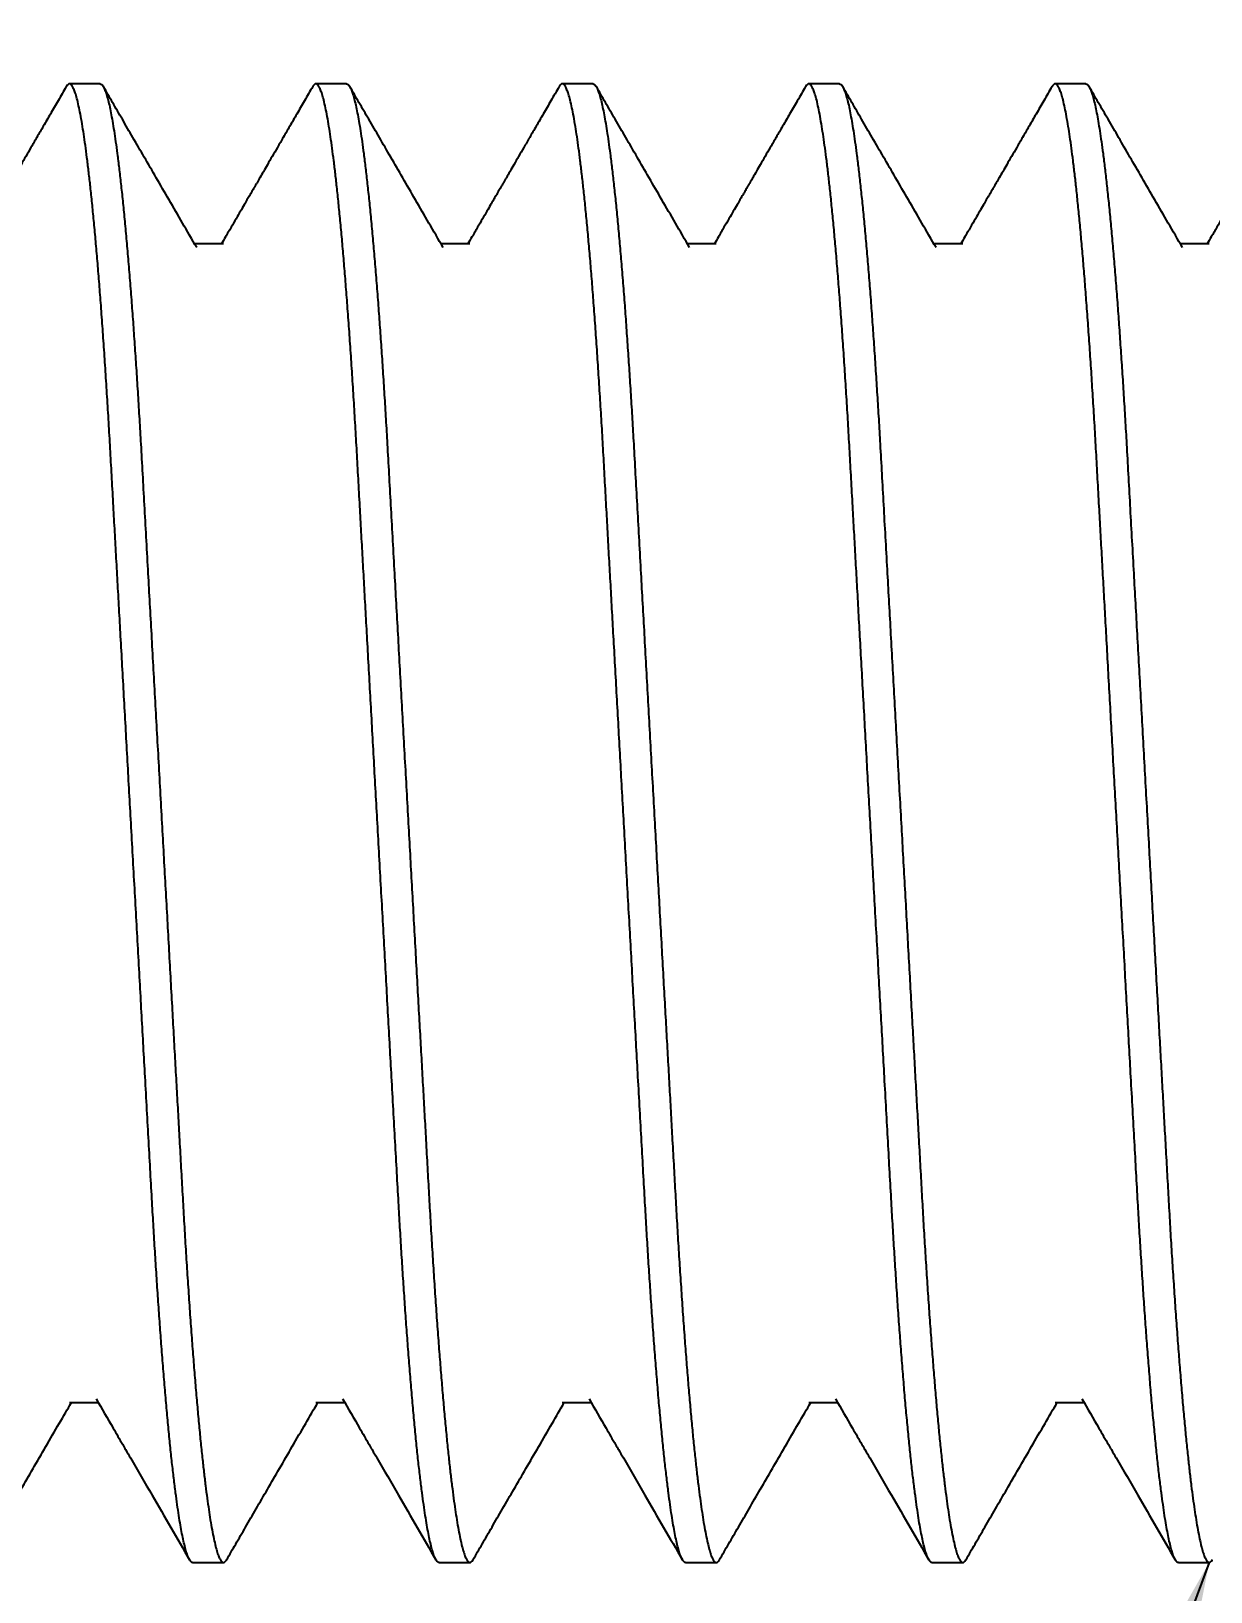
# Model space of a CAD drawing. Header units: millimetres. Extents: x 0.9 to 38.7, y 0.9 to 29.7.
# Drawn here: x 30.019 to 32.412, y 11.778 to 14.944 of the extents above; entities that cross this region are included whole.
import ezdxf

# ---------------------------------------------------------------- set-up
doc = ezdxf.new("R2010")
doc.units = ezdxf.units.MM
doc.header["$LTSCALE"] = 0.14184
doc.linetypes.add('SLD-Solid', pattern=[0])
doc.styles.add('SLDTEXTSTYLE0', font='ARIAL.TTF', dxfattribs={"width": 0.948})
doc.styles.get("Standard").update_dxf_attribs({"font": 'ARIAL.TTF'})
doc.dimstyles.new('SLDDIMSTYLE0', dxfattribs={"dimtxt": 0.437148, "dimasz": 0.437148, "dimexe": 0, "dimexo": 0.0625, "dimgap": 0.109287, "dimtad": 0, "dimtih": 1, "dimtoh": 1, "dimdec": 3, "dimrnd": 1e-09, "dimzin": 12, "dimdsep": 46, "dimtxsty": 'SLDTEXTSTYLE0', "dimsah": 1, "dimcen": 0.09, "dimadec": 0, "dimazin": 3, "dimtfac": 1, "dimtdec": 3, "dimtofl": 0, "dimtmove": 0, "dimatfit": 3, "dimfxl": 0, "dimfrac": 2, "dimtolj": 1, "dimtzin": 12, "dimarcsym": 0})
doc.dimstyles.new('SLDDIMSTYLE2', dxfattribs={"dimtxt": 0.18, "dimasz": 0.437148, "dimexe": 0, "dimexo": 0.0625, "dimgap": 0, "dimtad": 0, "dimtih": 1, "dimtoh": 1, "dimdec": 0, "dimrnd": 1e-09, "dimzin": 0, "dimdsep": 46, "dimtxsty": 'Standard', "dimsah": 1, "dimcen": 0.09, "dimadec": 0, "dimazin": 0, "dimtfac": 0.437148, "dimtdec": 0, "dimtofl": 0, "dimtmove": 0, "dimatfit": 3, "dimfxl": 0, "dimfrac": 2, "dimtolj": 1, "dimtzin": 0, "dimarcsym": 0})

# ---------------------------------------------------------------- blocks, each defined once
blk = doc.blocks.new('_D')
at = {"color": 7, "linetype": 'SLD-Solid', "lineweight": 0}
for p, q in [((20.6589, 16.7878), (20.6589, 17.9809)), ((34.6589, 14.9753), (34.6589, 17.9809)), ((20.6589, 17.7557), (26.8244, 17.7557)), ((34.6589, 17.7557), (28.4923, 17.7557))]:
    blk.add_line(p, q, dxfattribs=at)
at = {"color": 7, "linetype": 'SLD-Solid', "lineweight": 18}
for points in [[(20.6589, 17.7557), (21.0961, 17.6885), (21.0961, 17.823)], [(34.6589, 17.7557), (34.2218, 17.823), (34.2218, 17.6885)]]:
    blk.add_solid(points, dxfattribs=at)
at = {"color": 7, "linetype": 'SLD-Solid', "lineweight": 18, "insert": (26.8244, 18.0006), "char_height": 0.45034, "attachment_point": 1, "style": 'SLDTEXTSTYLE0'}
blk.add_mtext('14mm', dxfattribs=at)

msp = doc.modelspace()

# ---------------------------------------------------------------- linework, layer by layer
at = {"color": 7, "linetype": 'SLD-Solid', "lineweight": 25}
for p, q in [((30.1589, 14.8374), (30.0964, 14.8374)), ((30.6589, 14.8374), (30.5964, 14.8374)), ((31.1589, 14.8374), (31.0964, 14.8374)), ((31.6589, 14.8374), (31.5964, 14.8374)), ((32.1589, 14.8374), (32.0964, 14.8374)), ((30.4089, 14.5127), (30.3505, 14.5127)), ((30.9089, 14.5127), (30.8505, 14.5127)), ((31.4089, 14.5127), (31.3505, 14.5127)), ((31.9089, 14.5127), (31.8505, 14.5127)), ((32.4089, 14.5127), (32.3505, 14.5127)), ((30.0964, 12.1622), (30.1549, 12.1622)), ((30.5964, 12.1622), (30.6549, 12.1622)), ((31.0964, 12.1622), (31.1549, 12.1622)), ((31.5964, 12.1622), (31.6549, 12.1622)), ((32.0964, 12.1622), (32.1549, 12.1622)), ((30.3464, 11.8374), (30.4089, 11.8374)), ((30.8464, 11.8374), (30.9089, 11.8374)), ((31.3464, 11.8374), (31.4089, 11.8374)), ((31.8464, 11.8374), (31.9089, 11.8374)), ((32.3464, 11.8374), (32.4089, 11.8374))]:
    msp.add_line(p, q, dxfattribs=at)
for points, knots in [([(30.09, 14.8318), (30.0844, 14.8221), (30.0737, 14.8036), (30.0581, 14.7768), (30.0438, 14.7521), (30.0307, 14.7295), (30.0188, 14.709), (30.0081, 14.6905), (29.9986, 14.6741), (29.9903, 14.6599), (29.9833, 14.6477), (29.9777, 14.638), (29.9734, 14.6307), (29.9704, 14.6254), (29.9677, 14.6208), (29.9648, 14.6158), (29.9611, 14.6094), (29.9563, 14.6012), (29.9503, 14.5908), (29.9429, 14.5781), (29.9341, 14.563), (29.924, 14.5456), (29.9142, 14.5286), (29.9076, 14.5174), (29.9049, 14.5127)], [0, 0, 0, 0, 0.090468, 0.174397, 0.251791, 0.322651, 0.386979, 0.444778, 0.496049, 0.540794, 0.579014, 0.61071, 0.63137, 0.647856, 0.660286, 0.674809, 0.694905, 0.720572, 0.751809, 0.792602, 0.840131, 0.894395, 0.955391, 1, 1, 1, 1]), ([(30.3464, 11.8374), (30.3455, 11.8377), (30.3436, 11.8381), (30.3406, 11.8418), (30.3375, 11.8477), (30.3344, 11.8562), (30.3312, 11.8671), (30.328, 11.8804), (30.3248, 11.8958), (30.3216, 11.9131), (30.3184, 11.9327), (30.3152, 11.9546), (30.3118, 11.9796), (30.3082, 12.008), (30.3045, 12.04), (30.3009, 12.0745), (30.2972, 12.1115), (30.2935, 12.1508), (30.2899, 12.1923), (30.2864, 12.2358), (30.2829, 12.2805), (30.2795, 12.326), (30.2763, 12.3721), (30.2732, 12.4195), (30.2701, 12.4681), (30.2671, 12.5176), (30.264, 12.5709), (30.2608, 12.6287), (30.2573, 12.6914), (30.2537, 12.7562), (30.2501, 12.8206), (30.2466, 12.8841), (30.2432, 12.9464), (30.2396, 13.0098), (30.2361, 13.0742), (30.2324, 13.1393), (30.2288, 13.2051), (30.2251, 13.2711), (30.2215, 13.3363), (30.2179, 13.4004), (30.2144, 13.4632), (30.211, 13.5257), (30.2075, 13.5877), (30.2041, 13.6491), (30.2008, 13.7085), (30.1976, 13.7659), (30.1946, 13.8211), (30.1915, 13.8753), (30.1886, 13.9283), (30.1856, 13.9821), (30.1826, 14.0363), (30.1796, 14.0909), (30.1766, 14.1443), (30.1734, 14.1966), (30.1702, 14.2478), (30.1669, 14.2979), (30.1635, 14.3465), (30.1601, 14.3929), (30.1567, 14.4368), (30.1533, 14.4783), (30.1499, 14.5179), (30.1464, 14.5557), (30.1429, 14.5913), (30.1395, 14.6242), (30.1361, 14.6543), (30.1328, 14.6817), (30.1295, 14.707), (30.1263, 14.7301), (30.1229, 14.7518), (30.1195, 14.7717), (30.116, 14.7895), (30.1125, 14.8045), (30.1091, 14.8167), (30.1058, 14.826), (30.1026, 14.8326), (30.0995, 14.8366), (30.0965, 14.8379), (30.0936, 14.8365), (30.0914, 14.8344), (30.0902, 14.832), (30.09, 14.8316)], [0, 0, 0, 0, 0.012202, 0.024524, 0.036958, 0.049496, 0.062129, 0.074847, 0.086907, 0.099024, 0.111191, 0.123398, 0.135635, 0.149316, 0.16301, 0.176703, 0.190382, 0.204033, 0.217644, 0.2312, 0.24469, 0.257438, 0.270104, 0.282678, 0.295153, 0.307519, 0.319767, 0.334122, 0.348629, 0.363292, 0.378098, 0.391424, 0.404841, 0.418336, 0.431896, 0.445509, 0.459162, 0.472843, 0.486536, 0.499549, 0.512551, 0.52553, 0.538474, 0.551373, 0.564216, 0.576263, 0.588242, 0.600144, 0.611962, 0.623687, 0.636655, 0.64949, 0.662342, 0.675325, 0.688432, 0.701651, 0.714972, 0.728384, 0.741202, 0.754081, 0.767009, 0.779976, 0.792971, 0.805981, 0.818252, 0.830518, 0.842768, 0.854992, 0.867183, 0.880736, 0.894222, 0.907628, 0.920943, 0.934156, 0.947255, 0.960231, 0.973074, 0.985276, 0.997598, 1, 1, 1, 1]), ([(30.1589, 14.8374), (30.1599, 14.8372), (30.1618, 14.8368), (30.1648, 14.8331), (30.1678, 14.8272), (30.1709, 14.8187), (30.1741, 14.8077), (30.1774, 14.7945), (30.1805, 14.7791), (30.1837, 14.7618), (30.1869, 14.7421), (30.1902, 14.7203), (30.1936, 14.6953), (30.1971, 14.6669), (30.2008, 14.6349), (30.2045, 14.6003), (30.2082, 14.5633), (30.2118, 14.524), (30.2154, 14.4826), (30.219, 14.439), (30.2225, 14.3944), (30.2258, 14.3489), (30.229, 14.3027), (30.2322, 14.2553), (30.2353, 14.2068), (30.2383, 14.1573), (30.2414, 14.1039), (30.2446, 14.0461), (30.248, 13.9834), (30.2516, 13.9186), (30.2552, 13.8543), (30.2587, 13.7908), (30.2622, 13.7285), (30.2657, 13.665), (30.2693, 13.6006), (30.2729, 13.5355), (30.2766, 13.4698), (30.2802, 13.4037), (30.2839, 13.3385), (30.2874, 13.2744), (30.2909, 13.2116), (30.2944, 13.1491), (30.2978, 13.0871), (30.3012, 13.0258), (30.3045, 12.9664), (30.3077, 12.909), (30.3108, 12.8537), (30.3138, 12.7995), (30.3168, 12.7465), (30.3197, 12.6928), (30.3228, 12.6386), (30.3258, 12.5839), (30.3288, 12.5306), (30.3319, 12.4783), (30.3352, 12.427), (30.3385, 12.377), (30.3419, 12.3283), (30.3453, 12.282), (30.3487, 12.2381), (30.3521, 12.1966), (30.3555, 12.1569), (30.359, 12.1192), (30.3624, 12.0836), (30.3659, 12.0507), (30.3692, 12.0206), (30.3725, 11.9932), (30.3758, 11.9679), (30.3791, 11.9448), (30.3824, 11.9231), (30.3859, 11.9032), (30.3894, 11.8854), (30.3929, 11.8704), (30.3963, 11.8582), (30.3996, 11.8488), (30.4028, 11.8422), (30.4059, 11.8383), (30.4089, 11.837), (30.4118, 11.8383), (30.414, 11.8405), (30.4152, 11.8429), (30.4154, 11.8433)], [0, 0, 0, 0, 0.012202, 0.024524, 0.036958, 0.049496, 0.062129, 0.074847, 0.086907, 0.099025, 0.111191, 0.123398, 0.135635, 0.149316, 0.16301, 0.176703, 0.190382, 0.204033, 0.217644, 0.2312, 0.244691, 0.257438, 0.270104, 0.282679, 0.295153, 0.307519, 0.319767, 0.334123, 0.348629, 0.363293, 0.378098, 0.391425, 0.404841, 0.418336, 0.431896, 0.445509, 0.459163, 0.472843, 0.486536, 0.49955, 0.512551, 0.52553, 0.538475, 0.551373, 0.564216, 0.576263, 0.588242, 0.600144, 0.611962, 0.623687, 0.636655, 0.649491, 0.662342, 0.675326, 0.688432, 0.701651, 0.714973, 0.728384, 0.741202, 0.754081, 0.76701, 0.779977, 0.792971, 0.805981, 0.818253, 0.830518, 0.842768, 0.854993, 0.867183, 0.880736, 0.894222, 0.907628, 0.920944, 0.934156, 0.947256, 0.960232, 0.973075, 0.985276, 0.997598, 1, 1, 1, 1]), ([(30.3548, 14.5053), (30.3451, 14.5219), (30.3264, 14.5542), (30.299, 14.6014), (30.2731, 14.646), (30.2487, 14.6881), (30.2257, 14.7276), (30.2043, 14.7646), (30.1843, 14.799), (30.1715, 14.8211), (30.1654, 14.8318)], [0, 0, 0, 0, 0.152346, 0.296893, 0.433635, 0.562563, 0.68367, 0.796949, 0.902394, 1, 1, 1, 1]), ([(30.59, 14.8318), (30.5844, 14.8221), (30.5737, 14.8036), (30.5581, 14.7768), (30.5438, 14.7521), (30.5307, 14.7295), (30.5188, 14.709), (30.5081, 14.6905), (30.4986, 14.6741), (30.4903, 14.6599), (30.4833, 14.6477), (30.4777, 14.638), (30.4734, 14.6307), (30.4704, 14.6254), (30.4677, 14.6208), (30.4648, 14.6158), (30.4611, 14.6094), (30.4563, 14.6012), (30.4503, 14.5908), (30.4429, 14.5781), (30.4341, 14.563), (30.424, 14.5456), (30.4142, 14.5286), (30.4076, 14.5174), (30.4049, 14.5127)], [0, 0, 0, 0, 0.090468, 0.174397, 0.251791, 0.322651, 0.386979, 0.444778, 0.496049, 0.540794, 0.579014, 0.61071, 0.63137, 0.647856, 0.660286, 0.674809, 0.694905, 0.720572, 0.751809, 0.792602, 0.840131, 0.894395, 0.955391, 1, 1, 1, 1]), ([(30.8464, 11.8374), (30.8455, 11.8377), (30.8436, 11.8381), (30.8406, 11.8418), (30.8375, 11.8477), (30.8344, 11.8562), (30.8312, 11.8671), (30.828, 11.8804), (30.8248, 11.8958), (30.8216, 11.9131), (30.8184, 11.9327), (30.8152, 11.9546), (30.8118, 11.9796), (30.8082, 12.008), (30.8045, 12.04), (30.8009, 12.0745), (30.7972, 12.1115), (30.7935, 12.1508), (30.7899, 12.1923), (30.7864, 12.2358), (30.7829, 12.2805), (30.7795, 12.326), (30.7763, 12.3721), (30.7732, 12.4195), (30.7701, 12.4681), (30.7671, 12.5176), (30.764, 12.5709), (30.7608, 12.6287), (30.7573, 12.6914), (30.7537, 12.7562), (30.7501, 12.8206), (30.7466, 12.8841), (30.7432, 12.9464), (30.7396, 13.0098), (30.7361, 13.0742), (30.7324, 13.1393), (30.7288, 13.2051), (30.7251, 13.2711), (30.7215, 13.3363), (30.7179, 13.4004), (30.7144, 13.4632), (30.711, 13.5257), (30.7075, 13.5877), (30.7041, 13.6491), (30.7008, 13.7085), (30.6976, 13.7659), (30.6946, 13.8211), (30.6915, 13.8753), (30.6886, 13.9283), (30.6856, 13.9821), (30.6826, 14.0363), (30.6796, 14.0909), (30.6766, 14.1443), (30.6734, 14.1966), (30.6702, 14.2478), (30.6669, 14.2979), (30.6635, 14.3465), (30.6601, 14.3929), (30.6567, 14.4368), (30.6533, 14.4783), (30.6499, 14.5179), (30.6464, 14.5557), (30.6429, 14.5913), (30.6395, 14.6242), (30.6361, 14.6543), (30.6328, 14.6817), (30.6295, 14.707), (30.6263, 14.7301), (30.6229, 14.7518), (30.6195, 14.7717), (30.616, 14.7895), (30.6125, 14.8045), (30.6091, 14.8167), (30.6058, 14.826), (30.6026, 14.8326), (30.5995, 14.8366), (30.5965, 14.8379), (30.5936, 14.8365), (30.5914, 14.8344), (30.5902, 14.832), (30.59, 14.8316)], [0, 0, 0, 0, 0.012202, 0.024524, 0.036958, 0.049496, 0.062129, 0.074847, 0.086907, 0.099024, 0.111191, 0.123398, 0.135635, 0.149316, 0.16301, 0.176703, 0.190382, 0.204033, 0.217644, 0.2312, 0.24469, 0.257438, 0.270104, 0.282678, 0.295153, 0.307519, 0.319767, 0.334122, 0.348629, 0.363292, 0.378098, 0.391424, 0.404841, 0.418336, 0.431896, 0.445509, 0.459162, 0.472843, 0.486536, 0.499549, 0.512551, 0.52553, 0.538474, 0.551373, 0.564216, 0.576263, 0.588242, 0.600144, 0.611962, 0.623687, 0.636655, 0.64949, 0.662342, 0.675325, 0.688432, 0.701651, 0.714972, 0.728384, 0.741202, 0.754081, 0.767009, 0.779976, 0.792971, 0.805981, 0.818252, 0.830518, 0.842768, 0.854992, 0.867183, 0.880736, 0.894222, 0.907628, 0.920943, 0.934156, 0.947255, 0.960231, 0.973074, 0.985276, 0.997598, 1, 1, 1, 1]), ([(30.6589, 14.8374), (30.6599, 14.8372), (30.6618, 14.8368), (30.6648, 14.8331), (30.6678, 14.8272), (30.6709, 14.8187), (30.6741, 14.8077), (30.6774, 14.7945), (30.6805, 14.7791), (30.6837, 14.7618), (30.6869, 14.7421), (30.6902, 14.7203), (30.6936, 14.6953), (30.6971, 14.6669), (30.7008, 14.6349), (30.7045, 14.6003), (30.7082, 14.5633), (30.7118, 14.524), (30.7154, 14.4826), (30.719, 14.439), (30.7225, 14.3944), (30.7258, 14.3489), (30.729, 14.3027), (30.7322, 14.2553), (30.7353, 14.2068), (30.7383, 14.1573), (30.7414, 14.1039), (30.7446, 14.0461), (30.748, 13.9834), (30.7516, 13.9186), (30.7552, 13.8543), (30.7587, 13.7908), (30.7622, 13.7285), (30.7657, 13.665), (30.7693, 13.6006), (30.7729, 13.5355), (30.7766, 13.4698), (30.7802, 13.4037), (30.7839, 13.3385), (30.7874, 13.2744), (30.7909, 13.2116), (30.7944, 13.1491), (30.7978, 13.0871), (30.8012, 13.0258), (30.8045, 12.9664), (30.8077, 12.909), (30.8108, 12.8537), (30.8138, 12.7995), (30.8168, 12.7465), (30.8197, 12.6928), (30.8228, 12.6386), (30.8258, 12.5839), (30.8288, 12.5306), (30.8319, 12.4783), (30.8352, 12.427), (30.8385, 12.377), (30.8419, 12.3283), (30.8453, 12.282), (30.8487, 12.2381), (30.8521, 12.1966), (30.8555, 12.1569), (30.859, 12.1192), (30.8624, 12.0836), (30.8659, 12.0507), (30.8692, 12.0206), (30.8725, 11.9932), (30.8758, 11.9679), (30.8791, 11.9448), (30.8824, 11.9231), (30.8859, 11.9032), (30.8894, 11.8854), (30.8929, 11.8704), (30.8963, 11.8582), (30.8996, 11.8488), (30.9028, 11.8422), (30.9059, 11.8383), (30.9089, 11.837), (30.9118, 11.8383), (30.914, 11.8405), (30.9152, 11.8429), (30.9154, 11.8433)], [0, 0, 0, 0, 0.012202, 0.024524, 0.036958, 0.049496, 0.062129, 0.074847, 0.086907, 0.099025, 0.111191, 0.123398, 0.135635, 0.149316, 0.16301, 0.176703, 0.190382, 0.204033, 0.217644, 0.2312, 0.244691, 0.257438, 0.270104, 0.282679, 0.295153, 0.307519, 0.319767, 0.334123, 0.348629, 0.363293, 0.378098, 0.391425, 0.404841, 0.418336, 0.431896, 0.445509, 0.459163, 0.472843, 0.486536, 0.49955, 0.512551, 0.52553, 0.538475, 0.551373, 0.564216, 0.576263, 0.588242, 0.600144, 0.611962, 0.623687, 0.636655, 0.649491, 0.662342, 0.675326, 0.688432, 0.701651, 0.714973, 0.728384, 0.741202, 0.754081, 0.76701, 0.779977, 0.792971, 0.805981, 0.818253, 0.830518, 0.842768, 0.854993, 0.867183, 0.880736, 0.894222, 0.907628, 0.920944, 0.934156, 0.947256, 0.960232, 0.973075, 0.985276, 0.997598, 1, 1, 1, 1]), ([(30.8548, 14.5053), (30.8451, 14.5219), (30.8264, 14.5542), (30.799, 14.6014), (30.7731, 14.646), (30.7487, 14.6881), (30.7257, 14.7276), (30.7043, 14.7646), (30.6843, 14.799), (30.6715, 14.8211), (30.6654, 14.8318)], [0, 0, 0, 0, 0.152346, 0.296893, 0.433635, 0.562563, 0.68367, 0.796949, 0.902394, 1, 1, 1, 1]), ([(31.09, 14.8318), (31.0844, 14.8221), (31.0737, 14.8036), (31.0581, 14.7768), (31.0438, 14.7521), (31.0307, 14.7295), (31.0188, 14.709), (31.0081, 14.6905), (30.9986, 14.6741), (30.9903, 14.6599), (30.9833, 14.6477), (30.9777, 14.638), (30.9734, 14.6307), (30.9704, 14.6254), (30.9677, 14.6208), (30.9648, 14.6158), (30.9611, 14.6094), (30.9563, 14.6012), (30.9503, 14.5908), (30.9429, 14.5781), (30.9341, 14.563), (30.924, 14.5456), (30.9142, 14.5286), (30.9076, 14.5174), (30.9049, 14.5127)], [0, 0, 0, 0, 0.090468, 0.174397, 0.251791, 0.322651, 0.386979, 0.444778, 0.496049, 0.540794, 0.579014, 0.61071, 0.63137, 0.647856, 0.660286, 0.674809, 0.694905, 0.720572, 0.751809, 0.792602, 0.840131, 0.894395, 0.955391, 1, 1, 1, 1]), ([(31.3464, 11.8374), (31.3455, 11.8377), (31.3436, 11.8381), (31.3406, 11.8418), (31.3375, 11.8477), (31.3344, 11.8562), (31.3312, 11.8671), (31.328, 11.8804), (31.3248, 11.8958), (31.3216, 11.9131), (31.3184, 11.9327), (31.3152, 11.9546), (31.3118, 11.9796), (31.3082, 12.008), (31.3045, 12.04), (31.3009, 12.0745), (31.2972, 12.1115), (31.2935, 12.1508), (31.2899, 12.1923), (31.2864, 12.2358), (31.2829, 12.2805), (31.2795, 12.326), (31.2763, 12.3721), (31.2732, 12.4195), (31.2701, 12.4681), (31.2671, 12.5176), (31.264, 12.5709), (31.2608, 12.6287), (31.2573, 12.6914), (31.2537, 12.7562), (31.2501, 12.8206), (31.2466, 12.8841), (31.2432, 12.9464), (31.2396, 13.0098), (31.2361, 13.0742), (31.2324, 13.1393), (31.2288, 13.2051), (31.2251, 13.2711), (31.2215, 13.3363), (31.2179, 13.4004), (31.2144, 13.4632), (31.211, 13.5257), (31.2075, 13.5877), (31.2041, 13.6491), (31.2008, 13.7085), (31.1976, 13.7659), (31.1946, 13.8211), (31.1915, 13.8753), (31.1886, 13.9283), (31.1856, 13.9821), (31.1826, 14.0363), (31.1796, 14.0909), (31.1766, 14.1443), (31.1734, 14.1966), (31.1702, 14.2478), (31.1669, 14.2979), (31.1635, 14.3465), (31.1601, 14.3929), (31.1567, 14.4368), (31.1533, 14.4783), (31.1499, 14.5179), (31.1464, 14.5557), (31.1429, 14.5913), (31.1395, 14.6242), (31.1361, 14.6543), (31.1328, 14.6817), (31.1295, 14.707), (31.1263, 14.7301), (31.1229, 14.7518), (31.1195, 14.7717), (31.116, 14.7895), (31.1125, 14.8045), (31.1091, 14.8167), (31.1058, 14.826), (31.1026, 14.8326), (31.0995, 14.8366), (31.0965, 14.8379), (31.0936, 14.8365), (31.0914, 14.8344), (31.0902, 14.832), (31.09, 14.8316)], [0, 0, 0, 0, 0.012202, 0.024524, 0.036958, 0.049496, 0.062129, 0.074847, 0.086907, 0.099024, 0.111191, 0.123398, 0.135635, 0.149316, 0.16301, 0.176703, 0.190382, 0.204033, 0.217644, 0.2312, 0.24469, 0.257438, 0.270104, 0.282678, 0.295153, 0.307519, 0.319767, 0.334122, 0.348629, 0.363292, 0.378098, 0.391424, 0.404841, 0.418336, 0.431896, 0.445509, 0.459162, 0.472843, 0.486536, 0.499549, 0.512551, 0.52553, 0.538474, 0.551373, 0.564216, 0.576263, 0.588242, 0.600144, 0.611962, 0.623687, 0.636655, 0.64949, 0.662342, 0.675325, 0.688432, 0.701651, 0.714972, 0.728384, 0.741202, 0.754081, 0.767009, 0.779976, 0.792971, 0.805981, 0.818252, 0.830518, 0.842768, 0.854992, 0.867183, 0.880736, 0.894222, 0.907628, 0.920943, 0.934156, 0.947255, 0.960231, 0.973074, 0.985276, 0.997598, 1, 1, 1, 1]), ([(31.1589, 14.8374), (31.1599, 14.8372), (31.1618, 14.8368), (31.1648, 14.8331), (31.1678, 14.8272), (31.1709, 14.8187), (31.1741, 14.8077), (31.1774, 14.7945), (31.1805, 14.7791), (31.1837, 14.7618), (31.1869, 14.7421), (31.1902, 14.7203), (31.1936, 14.6953), (31.1971, 14.6669), (31.2008, 14.6349), (31.2045, 14.6003), (31.2082, 14.5633), (31.2118, 14.524), (31.2154, 14.4826), (31.219, 14.439), (31.2225, 14.3944), (31.2258, 14.3489), (31.229, 14.3027), (31.2322, 14.2553), (31.2353, 14.2068), (31.2383, 14.1573), (31.2414, 14.1039), (31.2446, 14.0461), (31.248, 13.9834), (31.2516, 13.9186), (31.2552, 13.8543), (31.2587, 13.7908), (31.2622, 13.7285), (31.2657, 13.665), (31.2693, 13.6006), (31.2729, 13.5355), (31.2766, 13.4698), (31.2802, 13.4037), (31.2839, 13.3385), (31.2874, 13.2744), (31.2909, 13.2116), (31.2944, 13.1491), (31.2978, 13.0871), (31.3012, 13.0258), (31.3045, 12.9664), (31.3077, 12.909), (31.3108, 12.8537), (31.3138, 12.7995), (31.3168, 12.7465), (31.3197, 12.6928), (31.3228, 12.6386), (31.3258, 12.5839), (31.3288, 12.5306), (31.3319, 12.4783), (31.3352, 12.427), (31.3385, 12.377), (31.3419, 12.3283), (31.3453, 12.282), (31.3487, 12.2381), (31.3521, 12.1966), (31.3555, 12.1569), (31.359, 12.1192), (31.3624, 12.0836), (31.3659, 12.0507), (31.3692, 12.0206), (31.3725, 11.9932), (31.3758, 11.9679), (31.3791, 11.9448), (31.3824, 11.9231), (31.3859, 11.9032), (31.3894, 11.8854), (31.3929, 11.8704), (31.3963, 11.8582), (31.3996, 11.8488), (31.4028, 11.8422), (31.4059, 11.8383), (31.4089, 11.837), (31.4118, 11.8383), (31.414, 11.8405), (31.4152, 11.8429), (31.4154, 11.8433)], [0, 0, 0, 0, 0.012202, 0.024524, 0.036958, 0.049496, 0.062129, 0.074847, 0.086907, 0.099025, 0.111191, 0.123398, 0.135635, 0.149316, 0.16301, 0.176703, 0.190382, 0.204033, 0.217644, 0.2312, 0.244691, 0.257438, 0.270104, 0.282679, 0.295153, 0.307519, 0.319767, 0.334123, 0.348629, 0.363293, 0.378098, 0.391425, 0.404841, 0.418336, 0.431896, 0.445509, 0.459163, 0.472843, 0.486536, 0.49955, 0.512551, 0.52553, 0.538475, 0.551373, 0.564216, 0.576263, 0.588242, 0.600144, 0.611962, 0.623687, 0.636655, 0.649491, 0.662342, 0.675326, 0.688432, 0.701651, 0.714973, 0.728384, 0.741202, 0.754081, 0.76701, 0.779977, 0.792971, 0.805981, 0.818253, 0.830518, 0.842768, 0.854993, 0.867183, 0.880736, 0.894222, 0.907628, 0.920944, 0.934156, 0.947256, 0.960232, 0.973075, 0.985276, 0.997598, 1, 1, 1, 1]), ([(31.3548, 14.5053), (31.3451, 14.5219), (31.3264, 14.5542), (31.299, 14.6014), (31.2731, 14.646), (31.2487, 14.6881), (31.2257, 14.7276), (31.2043, 14.7646), (31.1843, 14.799), (31.1715, 14.8211), (31.1654, 14.8318)], [0, 0, 0, 0, 0.1523459, 0.2968934, 0.4336349, 0.5625628, 0.6836697, 0.7969489, 0.9023941, 1, 1, 1, 1]), ([(31.59, 14.8318), (31.5844, 14.8221), (31.5737, 14.8036), (31.5581, 14.7768), (31.5438, 14.7521), (31.5307, 14.7295), (31.5188, 14.709), (31.5081, 14.6905), (31.4986, 14.6741), (31.4903, 14.6599), (31.4833, 14.6477), (31.4777, 14.638), (31.4734, 14.6307), (31.4704, 14.6254), (31.4677, 14.6208), (31.4648, 14.6158), (31.4611, 14.6094), (31.4563, 14.6012), (31.4503, 14.5908), (31.4429, 14.5781), (31.4341, 14.563), (31.424, 14.5456), (31.4142, 14.5286), (31.4076, 14.5174), (31.4049, 14.5127)], [0, 0, 0, 0, 0.090468, 0.174397, 0.251791, 0.322651, 0.386979, 0.444778, 0.496049, 0.540794, 0.579014, 0.61071, 0.63137, 0.647856, 0.660286, 0.674809, 0.694905, 0.720572, 0.751809, 0.792602, 0.840131, 0.894395, 0.955391, 1, 1, 1, 1]), ([(31.8464, 11.8374), (31.8455, 11.8377), (31.8436, 11.8381), (31.8406, 11.8418), (31.8375, 11.8477), (31.8344, 11.8562), (31.8312, 11.8671), (31.828, 11.8804), (31.8248, 11.8958), (31.8216, 11.9131), (31.8184, 11.9327), (31.8152, 11.9546), (31.8118, 11.9796), (31.8082, 12.008), (31.8045, 12.04), (31.8009, 12.0745), (31.7972, 12.1115), (31.7935, 12.1508), (31.7899, 12.1923), (31.7864, 12.2358), (31.7829, 12.2805), (31.7795, 12.326), (31.7763, 12.3721), (31.7732, 12.4195), (31.7701, 12.4681), (31.7671, 12.5176), (31.764, 12.5709), (31.7608, 12.6287), (31.7573, 12.6914), (31.7537, 12.7562), (31.7501, 12.8206), (31.7466, 12.8841), (31.7432, 12.9464), (31.7396, 13.0098), (31.7361, 13.0742), (31.7324, 13.1393), (31.7288, 13.2051), (31.7251, 13.2711), (31.7215, 13.3363), (31.7179, 13.4004), (31.7144, 13.4632), (31.711, 13.5257), (31.7075, 13.5877), (31.7041, 13.6491), (31.7008, 13.7085), (31.6976, 13.7659), (31.6946, 13.8211), (31.6915, 13.8753), (31.6886, 13.9283), (31.6856, 13.9821), (31.6826, 14.0363), (31.6796, 14.0909), (31.6766, 14.1443), (31.6734, 14.1966), (31.6702, 14.2478), (31.6669, 14.2979), (31.6635, 14.3465), (31.6601, 14.3929), (31.6567, 14.4368), (31.6533, 14.4783), (31.6499, 14.5179), (31.6464, 14.5557), (31.6429, 14.5913), (31.6395, 14.6242), (31.6361, 14.6543), (31.6328, 14.6817), (31.6295, 14.707), (31.6263, 14.7301), (31.6229, 14.7518), (31.6195, 14.7717), (31.616, 14.7895), (31.6125, 14.8045), (31.6091, 14.8167), (31.6058, 14.826), (31.6026, 14.8326), (31.5995, 14.8366), (31.5965, 14.8379), (31.5936, 14.8365), (31.5914, 14.8344), (31.5902, 14.832), (31.59, 14.8316)], [0, 0, 0, 0, 0.012202, 0.024524, 0.036958, 0.049496, 0.062129, 0.074847, 0.086907, 0.099024, 0.111191, 0.123398, 0.135635, 0.149316, 0.16301, 0.176703, 0.190382, 0.204033, 0.217644, 0.2312, 0.24469, 0.257438, 0.270104, 0.282678, 0.295153, 0.307519, 0.319767, 0.334122, 0.348629, 0.363292, 0.378098, 0.391424, 0.404841, 0.418336, 0.431896, 0.445509, 0.459162, 0.472843, 0.486536, 0.499549, 0.512551, 0.52553, 0.538474, 0.551373, 0.564216, 0.576263, 0.588242, 0.600144, 0.611962, 0.623687, 0.636655, 0.64949, 0.662342, 0.675325, 0.688432, 0.701651, 0.714972, 0.728384, 0.741202, 0.754081, 0.767009, 0.779976, 0.792971, 0.805981, 0.818252, 0.830518, 0.842768, 0.854992, 0.867183, 0.880736, 0.894222, 0.907628, 0.920943, 0.934156, 0.947255, 0.960231, 0.973074, 0.985276, 0.997598, 1, 1, 1, 1]), ([(31.6589, 14.8374), (31.6599, 14.8372), (31.6618, 14.8368), (31.6648, 14.8331), (31.6678, 14.8272), (31.6709, 14.8187), (31.6741, 14.8077), (31.6774, 14.7945), (31.6805, 14.7791), (31.6837, 14.7618), (31.6869, 14.7421), (31.6902, 14.7203), (31.6936, 14.6953), (31.6971, 14.6669), (31.7008, 14.6349), (31.7045, 14.6003), (31.7082, 14.5633), (31.7118, 14.524), (31.7154, 14.4826), (31.719, 14.439), (31.7225, 14.3944), (31.7258, 14.3489), (31.729, 14.3027), (31.7322, 14.2553), (31.7353, 14.2068), (31.7383, 14.1573), (31.7414, 14.1039), (31.7446, 14.0461), (31.748, 13.9834), (31.7516, 13.9186), (31.7552, 13.8543), (31.7587, 13.7908), (31.7622, 13.7285), (31.7657, 13.665), (31.7693, 13.6006), (31.7729, 13.5355), (31.7766, 13.4698), (31.7802, 13.4037), (31.7839, 13.3385), (31.7874, 13.2744), (31.7909, 13.2116), (31.7944, 13.1491), (31.7978, 13.0871), (31.8012, 13.0258), (31.8045, 12.9664), (31.8077, 12.909), (31.8108, 12.8537), (31.8138, 12.7995), (31.8168, 12.7465), (31.8197, 12.6928), (31.8228, 12.6386), (31.8258, 12.5839), (31.8288, 12.5306), (31.8319, 12.4783), (31.8352, 12.427), (31.8385, 12.377), (31.8419, 12.3283), (31.8453, 12.282), (31.8487, 12.2381), (31.8521, 12.1966), (31.8555, 12.1569), (31.859, 12.1192), (31.8624, 12.0836), (31.8659, 12.0507), (31.8692, 12.0206), (31.8725, 11.9932), (31.8758, 11.9679), (31.8791, 11.9448), (31.8824, 11.9231), (31.8859, 11.9032), (31.8894, 11.8854), (31.8929, 11.8704), (31.8963, 11.8582), (31.8996, 11.8488), (31.9028, 11.8422), (31.9059, 11.8383), (31.9089, 11.837), (31.9118, 11.8383), (31.914, 11.8405), (31.9152, 11.8429), (31.9154, 11.8433)], [0, 0, 0, 0, 0.012202, 0.024524, 0.036958, 0.049496, 0.062129, 0.074847, 0.086907, 0.099025, 0.111191, 0.123398, 0.135635, 0.149316, 0.16301, 0.176703, 0.190382, 0.204033, 0.217644, 0.2312, 0.244691, 0.257438, 0.270104, 0.282679, 0.295153, 0.307519, 0.319767, 0.334123, 0.348629, 0.363293, 0.378098, 0.391425, 0.404841, 0.418336, 0.431896, 0.445509, 0.459163, 0.472843, 0.486536, 0.49955, 0.512551, 0.52553, 0.538475, 0.551373, 0.564216, 0.576263, 0.588242, 0.600144, 0.611962, 0.623687, 0.636655, 0.649491, 0.662342, 0.675326, 0.688432, 0.701651, 0.714973, 0.728384, 0.741202, 0.754081, 0.76701, 0.779977, 0.792971, 0.805981, 0.818253, 0.830518, 0.842768, 0.854993, 0.867183, 0.880736, 0.894222, 0.907628, 0.920944, 0.934156, 0.947256, 0.960232, 0.973075, 0.985276, 0.997598, 1, 1, 1, 1]), ([(31.8548, 14.5053), (31.8451, 14.5219), (31.8264, 14.5542), (31.799, 14.6014), (31.7731, 14.646), (31.7487, 14.6881), (31.7257, 14.7276), (31.7043, 14.7646), (31.6843, 14.799), (31.6715, 14.8211), (31.6654, 14.8318)], [0, 0, 0, 0, 0.152346, 0.296893, 0.433635, 0.562563, 0.68367, 0.796949, 0.902394, 1, 1, 1, 1]), ([(32.09, 14.8318), (32.0844, 14.8221), (32.0737, 14.8036), (32.0581, 14.7768), (32.0438, 14.7521), (32.0307, 14.7295), (32.0188, 14.709), (32.0081, 14.6905), (31.9986, 14.6741), (31.9903, 14.6599), (31.9833, 14.6477), (31.9777, 14.638), (31.9734, 14.6307), (31.9704, 14.6254), (31.9677, 14.6208), (31.9648, 14.6158), (31.9611, 14.6094), (31.9563, 14.6012), (31.9503, 14.5908), (31.9429, 14.5781), (31.9341, 14.563), (31.924, 14.5456), (31.9142, 14.5286), (31.9076, 14.5174), (31.9049, 14.5127)], [0, 0, 0, 0, 0.090468, 0.174397, 0.251791, 0.322651, 0.386979, 0.444778, 0.496049, 0.540794, 0.579014, 0.61071, 0.63137, 0.647856, 0.660286, 0.674809, 0.694905, 0.720572, 0.751809, 0.792602, 0.840131, 0.894395, 0.955391, 1, 1, 1, 1]), ([(32.3464, 11.8374), (32.3455, 11.8377), (32.3436, 11.8381), (32.3406, 11.8418), (32.3375, 11.8477), (32.3344, 11.8562), (32.3312, 11.8671), (32.328, 11.8804), (32.3248, 11.8958), (32.3216, 11.9131), (32.3184, 11.9327), (32.3152, 11.9546), (32.3118, 11.9796), (32.3082, 12.008), (32.3045, 12.04), (32.3009, 12.0745), (32.2972, 12.1115), (32.2935, 12.1508), (32.2899, 12.1923), (32.2864, 12.2358), (32.2829, 12.2805), (32.2795, 12.326), (32.2763, 12.3721), (32.2732, 12.4195), (32.2701, 12.4681), (32.2671, 12.5176), (32.264, 12.5709), (32.2608, 12.6287), (32.2573, 12.6914), (32.2537, 12.7562), (32.2501, 12.8206), (32.2466, 12.8841), (32.2432, 12.9464), (32.2396, 13.0098), (32.2361, 13.0742), (32.2324, 13.1393), (32.2288, 13.2051), (32.2251, 13.2711), (32.2215, 13.3363), (32.2179, 13.4004), (32.2144, 13.4632), (32.211, 13.5257), (32.2075, 13.5877), (32.2041, 13.6491), (32.2008, 13.7085), (32.1976, 13.7659), (32.1946, 13.8211), (32.1915, 13.8753), (32.1886, 13.9283), (32.1856, 13.9821), (32.1826, 14.0363), (32.1796, 14.0909), (32.1766, 14.1443), (32.1734, 14.1966), (32.1702, 14.2478), (32.1669, 14.2979), (32.1635, 14.3465), (32.1601, 14.3929), (32.1567, 14.4368), (32.1533, 14.4783), (32.1499, 14.5179), (32.1464, 14.5557), (32.1429, 14.5913), (32.1395, 14.6242), (32.1361, 14.6543), (32.1328, 14.6817), (32.1295, 14.707), (32.1263, 14.7301), (32.1229, 14.7518), (32.1195, 14.7717), (32.116, 14.7895), (32.1125, 14.8045), (32.1091, 14.8167), (32.1058, 14.826), (32.1026, 14.8326), (32.0995, 14.8366), (32.0965, 14.8379), (32.0936, 14.8365), (32.0914, 14.8344), (32.0902, 14.832), (32.09, 14.8316)], [0, 0, 0, 0, 0.012202, 0.024524, 0.036958, 0.049496, 0.062129, 0.074847, 0.086907, 0.099024, 0.111191, 0.123398, 0.135635, 0.149316, 0.16301, 0.176703, 0.190382, 0.204033, 0.217644, 0.2312, 0.24469, 0.257438, 0.270104, 0.282678, 0.295153, 0.307519, 0.319767, 0.334122, 0.348629, 0.363292, 0.378098, 0.391424, 0.404841, 0.418336, 0.431896, 0.445509, 0.459162, 0.472843, 0.486536, 0.499549, 0.512551, 0.52553, 0.538474, 0.551373, 0.564216, 0.576263, 0.588242, 0.600144, 0.611962, 0.623687, 0.636655, 0.64949, 0.662342, 0.675325, 0.688432, 0.701651, 0.714972, 0.728384, 0.741202, 0.754081, 0.767009, 0.779976, 0.792971, 0.805981, 0.818252, 0.830518, 0.842768, 0.854992, 0.867183, 0.880736, 0.894222, 0.907628, 0.920943, 0.934156, 0.947255, 0.960231, 0.973074, 0.985276, 0.997598, 1, 1, 1, 1]), ([(32.1589, 14.8374), (32.1599, 14.8372), (32.1618, 14.8368), (32.1648, 14.8331), (32.1678, 14.8272), (32.1709, 14.8187), (32.1741, 14.8077), (32.1774, 14.7945), (32.1805, 14.7791), (32.1837, 14.7618), (32.1869, 14.7421), (32.1902, 14.7203), (32.1936, 14.6953), (32.1971, 14.6669), (32.2008, 14.6349), (32.2045, 14.6003), (32.2082, 14.5633), (32.2118, 14.524), (32.2154, 14.4826), (32.219, 14.439), (32.2225, 14.3944), (32.2258, 14.3489), (32.229, 14.3027), (32.2322, 14.2553), (32.2353, 14.2068), (32.2383, 14.1573), (32.2414, 14.1039), (32.2446, 14.0461), (32.248, 13.9834), (32.2516, 13.9186), (32.2552, 13.8543), (32.2587, 13.7908), (32.2622, 13.7285), (32.2657, 13.665), (32.2693, 13.6006), (32.2729, 13.5355), (32.2766, 13.4698), (32.2802, 13.4037), (32.2839, 13.3385), (32.2874, 13.2744), (32.2909, 13.2116), (32.2944, 13.1491), (32.2978, 13.0871), (32.3012, 13.0258), (32.3045, 12.9664), (32.3077, 12.909), (32.3108, 12.8537), (32.3138, 12.7995), (32.3168, 12.7465), (32.3197, 12.6928), (32.3228, 12.6386), (32.3258, 12.5839), (32.3288, 12.5306), (32.3319, 12.4783), (32.3352, 12.427), (32.3385, 12.377), (32.3419, 12.3283), (32.3453, 12.282), (32.3487, 12.2381), (32.3521, 12.1966), (32.3555, 12.1569), (32.359, 12.1192), (32.3624, 12.0836), (32.3659, 12.0507), (32.3692, 12.0206), (32.3725, 11.9932), (32.3758, 11.9679), (32.3791, 11.9448), (32.3824, 11.9231), (32.3859, 11.9032), (32.3894, 11.8854), (32.3929, 11.8704), (32.3963, 11.8582), (32.3996, 11.8488), (32.4028, 11.8422), (32.4059, 11.8383), (32.4089, 11.837), (32.4118, 11.8383), (32.414, 11.8405), (32.4152, 11.8429), (32.4154, 11.8433)], [0, 0, 0, 0, 0.012202, 0.024524, 0.036958, 0.049496, 0.062129, 0.074847, 0.086907, 0.099025, 0.111191, 0.123398, 0.135635, 0.149316, 0.16301, 0.176703, 0.190382, 0.204033, 0.217644, 0.2312, 0.244691, 0.257438, 0.270104, 0.282679, 0.295153, 0.307519, 0.319767, 0.334123, 0.348629, 0.363293, 0.378098, 0.391425, 0.404841, 0.418336, 0.431896, 0.445509, 0.459163, 0.472843, 0.486536, 0.49955, 0.512551, 0.52553, 0.538475, 0.551373, 0.564216, 0.576263, 0.588242, 0.600144, 0.611962, 0.623687, 0.636655, 0.649491, 0.662342, 0.675326, 0.688432, 0.701651, 0.714973, 0.728384, 0.741202, 0.754081, 0.76701, 0.779977, 0.792971, 0.805981, 0.818253, 0.830518, 0.842768, 0.854993, 0.867183, 0.880736, 0.894222, 0.907628, 0.920944, 0.934156, 0.947256, 0.960232, 0.973075, 0.985276, 0.997598, 1, 1, 1, 1]), ([(32.3548, 14.5053), (32.3451, 14.5219), (32.3264, 14.5542), (32.299, 14.6014), (32.2731, 14.646), (32.2487, 14.6881), (32.2257, 14.7276), (32.2043, 14.7646), (32.1843, 14.799), (32.1715, 14.8211), (32.1654, 14.8318)], [0, 0, 0, 0, 0.1523459, 0.2968934, 0.4336349, 0.5625628, 0.6836697, 0.7969489, 0.9023941, 1, 1, 1, 1]), ([(32.59, 14.8318), (32.5844, 14.8221), (32.5737, 14.8036), (32.5581, 14.7768), (32.5438, 14.7521), (32.5307, 14.7295), (32.5188, 14.709), (32.5081, 14.6905), (32.4986, 14.6741), (32.4903, 14.6599), (32.4833, 14.6477), (32.4777, 14.638), (32.4734, 14.6307), (32.4704, 14.6254), (32.4677, 14.6208), (32.4648, 14.6158), (32.4611, 14.6094), (32.4563, 14.6012), (32.4503, 14.5908), (32.4429, 14.5781), (32.4341, 14.563), (32.424, 14.5456), (32.4142, 14.5286), (32.4076, 14.5174), (32.4049, 14.5127)], [0, 0, 0, 0, 0.090468, 0.174397, 0.251791, 0.322651, 0.386979, 0.444778, 0.496049, 0.540794, 0.579014, 0.61071, 0.63137, 0.647856, 0.660286, 0.674809, 0.694905, 0.720572, 0.751809, 0.792602, 0.840131, 0.894395, 0.955391, 1, 1, 1, 1]), ([(29.9154, 11.8431), (29.9215, 11.8537), (29.9343, 11.8758), (29.9543, 11.9102), (29.9757, 11.9472), (29.9987, 11.9868), (30.0231, 12.0289), (30.049, 12.0735), (30.0749, 12.1182), (30.0923, 12.1481), (30.1005, 12.1622)], [0, 0, 0, 0, 0.099862, 0.207744, 0.323641, 0.447547, 0.579455, 0.719356, 0.867245, 1, 1, 1, 1]), ([(30.1506, 12.1696), (30.1621, 12.1498), (30.1801, 12.1188), (30.2, 12.0845), (30.2117, 12.0643), (30.2316, 12.0301), (30.2748, 11.9556), (30.3147, 11.8868), (30.34, 11.8431)], [0, 0, 0, 0, 0.18202, 0.284191, 0.31589, 0.367547, 0.598558, 1, 1, 1, 1]), ([(30.4154, 11.8431), (30.4215, 11.8537), (30.4343, 11.8758), (30.4543, 11.9102), (30.4757, 11.9472), (30.4987, 11.9868), (30.5231, 12.0289), (30.549, 12.0735), (30.5749, 12.1182), (30.5923, 12.1481), (30.6005, 12.1622)], [0, 0, 0, 0, 0.099862, 0.207744, 0.323641, 0.447547, 0.579455, 0.719356, 0.867245, 1, 1, 1, 1]), ([(30.6506, 12.1696), (30.6621, 12.1498), (30.6801, 12.1188), (30.7, 12.0845), (30.7117, 12.0643), (30.7316, 12.0301), (30.7748, 11.9556), (30.8147, 11.8868), (30.84, 11.8431)], [0, 0, 0, 0, 0.1820205, 0.2841906, 0.3158902, 0.3675471, 0.5985575, 1, 1, 1, 1]), ([(30.9154, 11.8431), (30.9215, 11.8537), (30.9343, 11.8758), (30.9543, 11.9102), (30.9757, 11.9472), (30.9987, 11.9868), (31.0231, 12.0289), (31.049, 12.0735), (31.0749, 12.1182), (31.0923, 12.1481), (31.1005, 12.1622)], [0, 0, 0, 0, 0.099862, 0.207744, 0.323641, 0.447547, 0.579455, 0.719356, 0.867245, 1, 1, 1, 1]), ([(31.1506, 12.1696), (31.1621, 12.1498), (31.1801, 12.1188), (31.2, 12.0845), (31.2117, 12.0643), (31.2316, 12.0301), (31.2748, 11.9556), (31.3147, 11.8868), (31.34, 11.8431)], [0, 0, 0, 0, 0.18202, 0.284191, 0.31589, 0.367547, 0.598558, 1, 1, 1, 1]), ([(31.4154, 11.8431), (31.4215, 11.8537), (31.4343, 11.8758), (31.4543, 11.9102), (31.4757, 11.9472), (31.4987, 11.9868), (31.5231, 12.0289), (31.549, 12.0735), (31.5749, 12.1182), (31.5923, 12.1481), (31.6005, 12.1622)], [0, 0, 0, 0, 0.099862, 0.207744, 0.323641, 0.447547, 0.579455, 0.719356, 0.867245, 1, 1, 1, 1]), ([(31.6506, 12.1696), (31.6621, 12.1498), (31.6801, 12.1188), (31.7, 12.0845), (31.7117, 12.0643), (31.7316, 12.0301), (31.7748, 11.9556), (31.8147, 11.8868), (31.84, 11.8431)], [0, 0, 0, 0, 0.18202, 0.284191, 0.31589, 0.367547, 0.598558, 1, 1, 1, 1]), ([(31.9154, 11.8431), (31.9215, 11.8537), (31.9343, 11.8758), (31.9543, 11.9102), (31.9757, 11.9472), (31.9987, 11.9868), (32.0231, 12.0289), (32.049, 12.0735), (32.0749, 12.1182), (32.0923, 12.1481), (32.1005, 12.1622)], [0, 0, 0, 0, 0.099862, 0.207744, 0.323641, 0.447547, 0.579455, 0.719356, 0.867245, 1, 1, 1, 1]), ([(32.1506, 12.1696), (32.1621, 12.1498), (32.1801, 12.1188), (32.2, 12.0845), (32.2117, 12.0643), (32.2316, 12.0301), (32.2748, 11.9556), (32.3147, 11.8868), (32.34, 11.8431)], [0, 0, 0, 0, 0.18202, 0.284191, 0.31589, 0.367547, 0.598558, 1, 1, 1, 1])]:
    msp.add_open_spline(points, degree=3, knots=knots, dxfattribs=at)

# ---------------------------------------------------------------- dimensions: what is measured, and where the dimension line sits
at = {"color": 7, "linetype": 'SLD-Solid', "lineweight": 18}
dim = msp.add_linear_dim(base=(34.6589, 17.7557), p1=(20.6589, 16.3374), p2=(34.6589, 14.5249), dimstyle='SLDDIMSTYLE0', dxfattribs=at)
dim.commit()
dim.dimension.update_dxf_attribs({"geometry": '_D', "text_midpoint": (27.6583, 17.7557), "dimtype": 160})

# ---------------------------------------------------------------- leaders
at = {"color": 7, "linetype": 'Continuous', "lineweight": 0}
msp.add_leader([(32.4089, 11.8374), (31.4502, 9.2614), (30.9999, 9.2614)], dimstyle='SLDDIMSTYLE2', dxfattribs=at)

doc.saveas('drawing.dxf')
